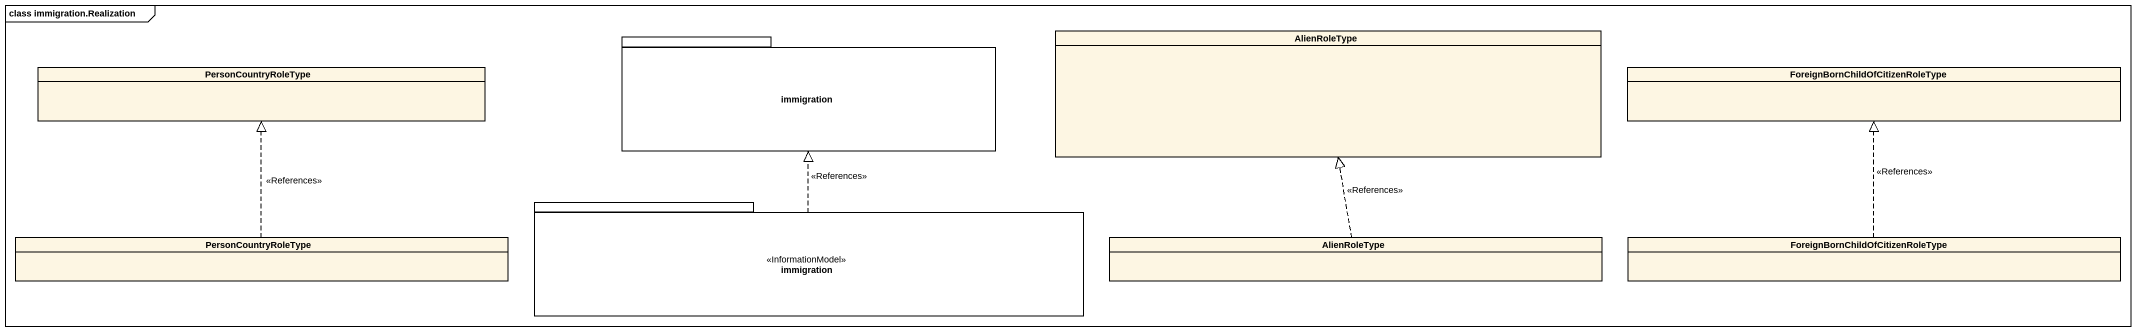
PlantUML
@startuml
mainframe class immigration.Realization
hide circle
hide empty members
package immigration {
}
class AlienRoleType
class PersonCountryRoleType
class "ForeignBornChildOfCitizenRoleType" as ForeignBornChildOfCitizenRol
package "immigration" as immigration_2 <<InformationModel>> {
}
class "PersonCountryRoleType" as PersonCountryRoleType_2
class "AlienRoleType" as AlienRoleType_2
class "ForeignBornChildOfCitizenRoleType" as ForeignBornChildOfCitizenRol_2
immigration_2 .up.|> immigration : <<References>>
PersonCountryRoleType_2 .up.|> PersonCountryRoleType : <<References>>
AlienRoleType_2 .up.|> AlienRoleType : <<References>>
ForeignBornChildOfCitizenRol_2 .up.|> ForeignBornChildOfCitizenRol : <<References>>
@enduml
